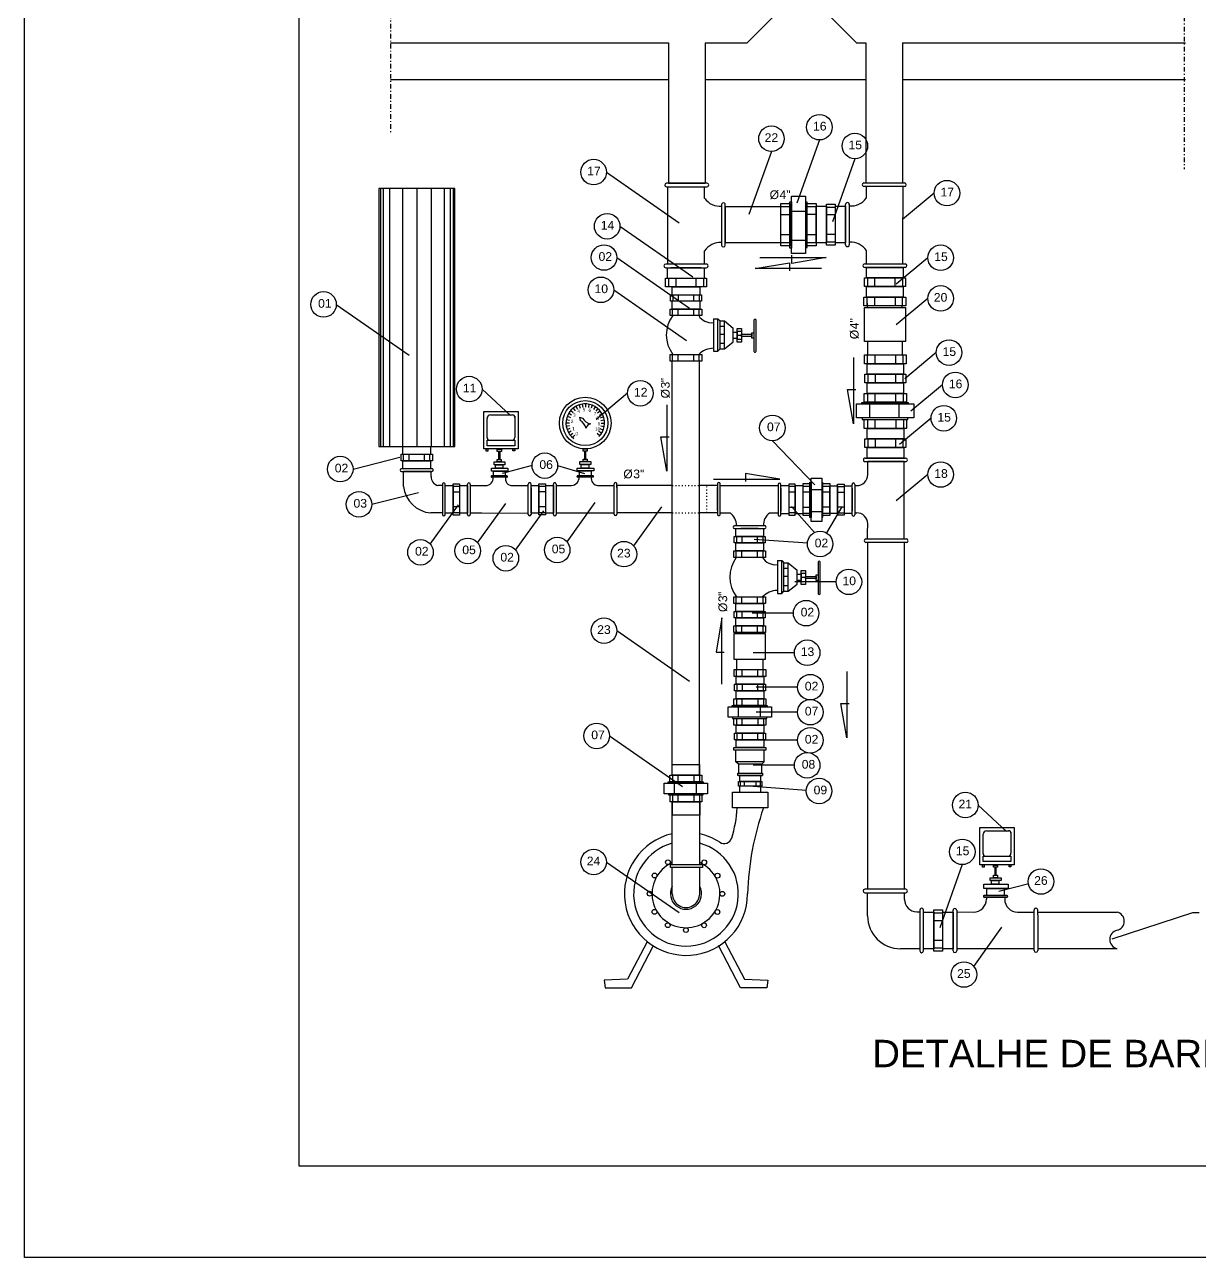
# Paper-space layout 'P12 (2)' of a CAD drawing. Extents: x 32 to 873, y 2 to 596.
# Drawn here: x 32.4 to 161, y 2.5 to 137.4 of the extents above; entities that cross this region are included whole.
import ezdxf

# ---------------------------------------------------------------- set-up
doc = ezdxf.new("R2010")
doc.units = 0
doc.header["$MEASUREMENT"] = 0
doc.linetypes.add('DASHDOT', pattern=[1, 0.5, -0.25, 0, -0.25])
doc.linetypes.add('DOT', pattern=[0.25, 0, -0.25])
doc.layers.get('0').update_dxf_attribs({"linetype": 'CONTINUOUS'})
for name, color, linetype in [('00', 7, 'CONTINUOUS'), ('10', 7, 'CONTINUOUS'), ('BASE', 8, 'CONTINUOUS'), ('carimbo', 4, 'CONTINUOUS')]:
    doc.layers.add(name, color=color, linetype=linetype)
doc.styles.get("Standard").update_dxf_attribs({"font": 'arial.ttf'})

# ---------------------------------------------------------------- blocks, each defined once
blk = doc.blocks.new('A1')
blk.add_lwpolyline([(841, 0), (0, 0), (0, 594), (841, 594)], close=True)
at = {"color": 2}
blk.add_lwpolyline([(831, 10), (831, 584), (30, 584), (30, 10), (831, 10)], dxfattribs=at)

psp = doc.layouts.new('P12 (2)')

# ---------------------------------------------------------------- linework, layer by layer
at = {"layer": '00', "color": 2, "linetype": 'DASHDOT'}
for p, q in [((72.461, 147.387), (72.461, 125.56)), ((159.329, 141.555), (159.329, 121.561))]:
    psp.add_line(p, q, dxfattribs=at)
at = {"layer": '00', "color": 7, "linetype": 'Continuous'}
for p, q in [((115.48, 139.39), (111.48, 135.39)), ((123.48, 135.39), (119.48, 139.39)), ((72.461, 135.39), (102.883, 135.39)), ((106.883, 135.39), (111.48, 135.39)), ((123.48, 135.39), (124.492, 135.39)), ((128.492, 135.39), (159.496, 135.39)), ((72.461, 131.39), (102.883, 131.39)), ((106.883, 131.39), (124.492, 131.39)), ((128.492, 131.39), (159.496, 131.39)), ((71.359, 119.456), (71.359, 91.236)), ((71.666, 119.456), (71.666, 91.236)), ((72.34, 119.456), (72.34, 91.236)), ((73.75, 119.456), (73.75, 91.236)), ((75.33, 119.456), (75.33, 91.236)), ((76.91, 119.456), (76.91, 91.236)), ((78.321, 119.456), (78.321, 91.236)), ((78.995, 119.456), (78.995, 91.236)), ((79.302, 119.456), (79.302, 91.236))]:
    psp.add_line(p, q, dxfattribs=at)
at = {"layer": '00', "color": 2, "linetype": 'Continuous'}
for p, q in [((102.883, 135.39), (102.883, 120.039)), ((106.883, 135.39), (106.883, 120.039)), ((124.492, 135.39), (124.492, 120.067)), ((128.492, 135.39), (128.492, 120.067)), ((71.161, 119.456), (71.161, 91.236)), ((79.5, 119.456), (71.161, 119.456)), ((79.5, 91.236), (79.5, 119.456)), ((107.098, 120.039), (102.668, 120.039)), ((102.668, 119.639), (107.094, 119.639)), ((102.823, 112.891), (102.818, 119.645)), ((102.818, 119.645), (106.818, 119.645)), ((102.883, 120.039), (106.883, 120.039)), ((106.819, 118.374), (106.818, 119.645)), ((124.277, 120.067), (128.707, 120.067)), ((128.707, 119.667), (124.281, 119.667)), ((124.492, 120.067), (128.492, 120.067)), ((124.556, 118.401), (124.556, 119.672)), ((128.556, 119.672), (124.556, 119.672)), ((128.552, 112.919), (128.556, 119.672)), ((108.701, 117.697), (108.701, 113.267)), ((109.101, 117.462), (109.1, 113.498)), ((109.101, 113.267), (109.101, 117.693)), ((115.196, 117.462), (109.101, 117.462)), ((115.199, 117.815), (116.175, 117.815)), ((115.199, 113.19), (115.199, 117.815)), ((115.206, 117.469), (116.175, 117.469)), ((116.175, 117.815), (116.175, 113.19)), ((116.18, 118.011), (116.355, 118.011)), ((116.18, 112.913), (116.18, 118.011)), ((116.355, 112.348), (116.355, 118.61)), ((116.355, 118.61), (117.891, 118.61)), ((116.355, 118.011), (116.355, 112.913)), ((117.891, 118.61), (117.891, 112.348)), ((118.066, 117.976), (117.891, 117.976)), ((117.891, 117.976), (117.891, 112.983)), ((118.066, 112.983), (118.066, 117.976)), ((118.066, 117.821), (119.041, 117.821)), ((118.066, 113.195), (118.066, 117.821)), ((118.072, 117.474), (119.041, 117.474)), ((119.041, 117.821), (119.041, 113.195)), ((119.041, 117.514), (120.184, 117.514)), ((119.041, 117.514), (120.184, 117.514)), ((119.041, 113.502), (119.041, 117.514)), ((120.184, 117.759), (121.134, 117.759)), ((120.184, 113.256), (120.184, 117.759)), ((120.184, 117.514), (120.184, 113.502)), ((120.19, 117.422), (121.134, 117.422)), ((121.134, 117.759), (121.134, 113.256)), ((121.135, 117.514), (122.274, 117.514)), ((122.274, 113.295), (122.274, 117.721)), ((122.274, 117.514), (122.274, 113.502)), ((122.674, 117.725), (122.674, 113.295)), ((115.206, 116.629), (116.175, 116.629)), ((116.351, 116.986), (117.891, 116.986)), ((118.072, 116.635), (119.041, 116.635)), ((120.19, 116.605), (121.134, 116.605)), ((122.274, 117.194), (122.274, 113.822)), ((115.196, 113.498), (109.1, 113.498)), ((116.175, 114.386), (115.206, 114.386)), ((115.206, 113.546), (116.175, 113.546)), ((116.351, 113.787), (117.891, 113.787)), ((119.041, 114.391), (118.072, 114.391)), ((118.072, 113.551), (119.041, 113.551)), ((120.184, 113.502), (119.041, 113.502)), ((120.184, 113.502), (119.041, 113.502)), ((121.134, 114.42), (120.19, 114.42)), ((120.19, 113.603), (121.134, 113.603)), ((122.274, 113.502), (121.134, 113.502)), ((102.823, 111.186), (102.823, 112.891)), ((106.825, 111.186), (106.821, 112.65)), ((116.175, 113.19), (115.199, 113.19)), ((116.355, 112.913), (116.18, 112.913)), ((117.891, 112.348), (116.355, 112.348)), ((117.891, 112.983), (118.066, 112.983)), ((119.041, 113.195), (118.066, 113.195)), ((121.134, 113.256), (120.184, 113.256)), ((124.552, 111.894), (124.553, 112.677)), ((128.552, 111.214), (128.552, 112.919)), ((107.016, 111.186), (102.585, 111.186)), ((102.585, 110.786), (107.012, 110.786)), ((102.792, 109.642), (102.792, 110.787)), ((103.113, 110.787), (106.485, 110.786)), ((106.464, 110.786), (103.133, 110.786)), ((106.805, 110.786), (106.805, 109.646)), ((124.359, 111.214), (128.789, 111.214)), ((128.789, 110.814), (124.363, 110.814)), ((124.552, 111.214), (124.552, 111.894)), ((124.57, 110.814), (128.582, 110.814)), ((124.57, 109.673), (124.57, 110.814)), ((124.57, 109.67), (124.57, 110.814)), ((128.582, 110.814), (128.582, 109.673)), ((128.582, 110.813), (128.582, 109.673)), ((102.547, 108.693), (102.547, 109.643)), ((102.547, 109.643), (107.05, 109.643)), ((102.894, 109.637), (102.894, 108.693)), ((103.711, 108.693), (103.711, 109.637)), ((105.895, 109.637), (105.895, 108.693)), ((106.713, 109.637), (106.713, 108.693)), ((107.05, 109.643), (107.05, 108.693)), ((124.324, 108.721), (124.324, 109.67)), ((124.324, 109.67), (128.828, 109.67)), ((128.582, 109.673), (124.57, 109.673)), ((124.671, 109.664), (124.671, 108.721)), ((125.489, 108.721), (125.489, 109.664)), ((127.673, 109.664), (127.673, 108.721)), ((128.491, 109.664), (128.491, 108.721)), ((128.828, 109.67), (128.828, 108.721)), ((107.05, 108.693), (102.547, 108.693)), ((103.294, 108.694), (106.303, 108.693)), ((103.294, 107.835), (103.294, 108.694)), ((106.303, 108.693), (106.303, 107.838)), ((128.828, 108.721), (124.324, 108.721)), ((124.57, 108.721), (128.582, 108.721)), ((124.57, 107.58), (124.57, 108.721)), ((124.57, 107.58), (124.57, 108.721)), ((128.582, 108.721), (128.582, 107.58)), ((128.582, 108.72), (128.582, 107.58)), ((103.11, 107.836), (106.487, 107.836)), ((103.11, 107.124), (103.11, 107.836)), ((106.487, 107.124), (103.11, 107.124)), ((103.294, 106.268), (103.294, 107.124)), ((103.37, 107.831), (103.37, 107.124)), ((103.983, 107.124), (103.983, 107.831)), ((105.621, 107.831), (105.621, 107.124)), ((106.234, 107.831), (106.234, 107.124)), ((106.303, 107.123), (106.303, 106.268)), ((106.487, 107.836), (106.487, 107.124)), ((124.281, 107.58), (128.871, 107.58)), ((124.281, 106.613), (124.281, 107.58)), ((128.871, 106.613), (124.281, 106.613)), ((128.582, 107.58), (124.57, 107.58)), ((128.582, 107.58), (124.57, 107.58)), ((124.625, 106.619), (124.625, 107.58)), ((124.625, 106.91), (124.625, 106.45)), ((125.458, 106.619), (125.458, 107.58)), ((127.684, 107.58), (127.684, 106.619)), ((128.433, 106.613), (128.433, 106.45)), ((128.517, 106.619), (128.517, 107.58)), ((128.871, 107.58), (128.871, 106.613)), ((103.078, 106.268), (106.519, 106.268)), ((103.078, 105.543), (103.078, 106.268)), ((106.519, 105.543), (103.078, 105.543)), ((106.303, 106.268), (103.294, 106.268)), ((103.335, 105.548), (103.335, 106.268)), ((103.96, 105.548), (103.96, 106.268)), ((105.629, 106.268), (105.629, 105.548)), ((106.254, 105.548), (106.254, 106.268)), ((106.519, 106.268), (106.519, 105.543)), ((124.327, 102.709), (124.327, 106.45)), ((124.327, 106.45), (128.825, 106.45)), ((128.825, 106.45), (128.825, 102.709)), ((107.809, 105.206), (107.809, 101.649)), ((107.809, 105.206), (108.285, 105.206)), ((108.285, 101.649), (108.285, 105.206)), ((108.285, 105.206), (108.523, 104.968)), ((108.523, 101.909), (108.523, 104.968)), ((108.523, 104.968), (108.999, 104.968)), ((108.523, 104.396), (108.999, 104.396)), ((108.999, 101.909), (108.999, 104.968)), ((108.999, 104.968), (109.951, 104.184)), ((109.951, 102.67), (109.951, 104.184)), ((110.411, 102.628), (110.411, 104.131)), ((110.411, 104.131), (110.864, 104.131)), ((110.864, 104.131), (110.864, 102.628)), ((112.236, 105.051), (112.236, 101.667)), ((112.474, 101.667), (112.474, 105.051)), ((108.999, 103.487), (108.523, 103.487)), ((108.999, 101.909), (109.951, 102.67)), ((109.957, 103.033), (109.957, 103.75)), ((109.957, 103.75), (110.411, 103.75)), ((110.411, 103.033), (109.957, 103.033)), ((110.411, 103.842), (110.864, 103.842)), ((110.411, 103.75), (110.411, 103.033)), ((110.411, 103.417), (110.864, 103.417)), ((110.411, 102.949), (110.864, 102.949)), ((110.864, 102.628), (110.411, 102.628)), ((110.87, 103.26), (110.87, 103.503)), ((110.87, 103.503), (112.008, 103.503)), ((112.008, 103.26), (110.87, 103.26)), ((112.008, 103.063), (112.008, 103.655)), ((112.008, 103.655), (112.236, 103.655)), ((112.008, 103.503), (112.008, 103.26)), ((112.236, 103.063), (112.008, 103.063)), ((112.236, 103.655), (112.236, 103.063)), ((128.825, 102.709), (124.327, 102.709)), ((124.67, 102.709), (124.67, 101.227)), ((128.478, 102.709), (128.478, 101.227)), ((103.074, 100.559), (103.074, 101.285)), ((103.074, 101.285), (106.516, 101.285)), ((103.332, 100.564), (103.332, 101.285)), ((103.957, 100.564), (103.957, 101.285)), ((105.626, 101.285), (105.626, 100.564)), ((106.251, 100.564), (106.251, 101.285)), ((106.516, 101.285), (106.516, 100.559)), ((107.809, 101.649), (108.285, 101.649)), ((108.285, 101.649), (108.523, 101.909)), ((108.999, 102.48), (108.523, 102.48)), ((108.523, 101.909), (108.999, 101.909)), ((124.327, 100.266), (124.327, 101.234)), ((124.327, 101.234), (128.916, 101.234)), ((124.67, 100.272), (124.67, 101.234)), ((125.504, 100.272), (125.504, 101.234)), ((127.73, 101.234), (127.73, 100.272)), ((128.563, 100.272), (128.563, 101.234)), ((128.916, 101.234), (128.916, 100.266)), ((106.516, 100.559), (103.074, 100.559)), ((103.296, 55.25), (103.296, 100.559)), ((106.295, 55.25), (106.295, 100.559)), ((128.916, 100.266), (124.327, 100.266)), ((124.615, 100.266), (128.628, 100.266)), ((128.628, 100.266), (124.615, 100.266)), ((124.615, 99.126), (124.615, 100.266)), ((124.615, 99.122), (124.615, 100.266)), ((128.628, 100.266), (128.628, 99.126)), ((128.628, 100.266), (128.628, 99.126)), ((124.37, 99.123), (128.873, 99.123)), ((124.37, 98.173), (124.37, 99.123)), ((128.628, 99.126), (124.615, 99.126)), ((124.716, 99.116), (124.716, 98.173)), ((125.534, 98.173), (125.534, 99.116)), ((127.718, 99.116), (127.718, 98.173)), ((128.536, 99.116), (128.536, 98.173)), ((128.873, 99.123), (128.873, 98.173)), ((128.873, 98.173), (124.37, 98.173)), ((124.615, 98.173), (128.628, 98.173)), ((124.615, 97.033), (124.615, 98.173)), ((124.615, 97.033), (124.615, 98.173)), ((128.628, 98.173), (128.628, 97.033)), ((128.628, 98.172), (128.628, 97.033)), ((123.467, 95.877), (129.729, 95.877)), ((123.467, 94.341), (123.467, 95.877)), ((124.032, 96.052), (129.13, 96.052)), ((124.032, 95.877), (124.032, 96.052)), ((129.13, 95.877), (124.032, 95.877)), ((124.309, 97.033), (128.934, 97.033)), ((124.309, 96.057), (124.309, 97.033)), ((128.934, 96.057), (124.309, 96.057)), ((128.628, 97.033), (124.615, 97.033)), ((128.628, 97.033), (124.615, 97.033)), ((124.655, 97.033), (128.587, 97.033)), ((124.665, 97.026), (124.665, 96.057)), ((124.906, 95.881), (124.906, 94.341)), ((125.505, 96.057), (125.505, 97.026)), ((127.748, 97.026), (127.748, 96.057)), ((128.105, 95.881), (128.105, 94.341)), ((128.588, 97.026), (128.588, 96.057)), ((128.934, 97.033), (128.934, 96.057)), ((129.13, 96.052), (129.13, 95.877)), ((129.729, 95.877), (129.729, 94.341)), ((82.662, 90.946), (82.662, 95.032)), ((82.662, 95.032), (86.415, 95.032)), ((86.415, 95.032), (86.415, 90.946)), ((129.729, 94.341), (123.467, 94.341)), ((124.102, 94.341), (124.102, 94.166)), ((129.095, 94.341), (124.102, 94.341)), ((124.102, 94.166), (129.095, 94.166)), ((124.314, 94.166), (128.94, 94.166)), ((124.314, 93.191), (124.314, 94.166)), ((128.94, 93.191), (124.314, 93.191)), ((124.621, 92.05), (124.621, 93.191)), ((124.621, 92.047), (124.621, 93.191)), ((124.621, 93.191), (128.633, 93.191)), ((128.633, 93.19), (124.621, 93.191)), ((128.633, 93.19), (124.621, 93.191)), ((124.644, 93.191), (128.609, 93.191)), ((124.67, 94.16), (124.67, 93.191)), ((125.51, 93.191), (125.51, 94.16)), ((127.754, 94.16), (127.754, 93.191)), ((128.593, 94.16), (128.593, 93.191)), ((128.633, 93.191), (128.633, 92.05)), ((128.633, 93.19), (128.633, 92.05)), ((128.94, 94.166), (128.94, 93.191)), ((129.095, 94.166), (129.095, 94.341)), ((124.375, 91.101), (124.375, 92.05)), ((124.375, 92.05), (128.878, 92.05)), ((128.633, 92.05), (124.621, 92.05)), ((124.722, 92.044), (124.722, 91.101)), ((125.539, 91.101), (125.539, 92.044)), ((127.724, 92.044), (127.724, 91.101)), ((128.541, 92.044), (128.541, 91.101)), ((128.878, 92.05), (128.878, 91.101)), ((71.161, 91.236), (79.5, 91.236)), ((73.813, 91.236), (76.848, 91.236)), ((73.813, 90.374), (73.813, 91.236)), ((76.848, 91.236), (76.848, 90.373)), ((86.415, 90.946), (82.662, 90.946)), ((82.931, 90.714), (82.931, 90.949)), ((82.931, 90.949), (83.115, 90.949)), ((83.115, 90.714), (82.931, 90.714)), ((83.115, 90.949), (83.115, 90.714)), ((84.143, 90.682), (84.143, 90.927)), ((84.143, 90.927), (84.599, 90.927)), ((84.599, 90.682), (84.143, 90.682)), ((84.319, 89.812), (84.319, 90.681)), ((84.319, 90.681), (84.405, 90.681)), ((84.405, 90.681), (84.405, 89.812)), ((84.599, 90.927), (84.599, 90.682)), ((85.857, 90.729), (85.857, 90.949)), ((85.857, 90.949), (86.063, 90.949)), ((86.063, 90.729), (85.857, 90.729)), ((86.063, 90.949), (86.063, 90.729)), ((93.543, 90.705), (93.543, 90.95)), ((93.543, 90.95), (93.998, 90.95)), ((93.998, 90.705), (93.543, 90.705)), ((93.718, 89.835), (93.718, 90.704)), ((93.718, 90.704), (93.805, 90.704)), ((93.805, 90.704), (93.805, 89.835)), ((93.998, 90.95), (93.998, 90.705)), ((128.878, 91.101), (124.375, 91.101)), ((124.621, 91.098), (128.633, 91.098)), ((124.621, 89.957), (124.621, 91.098)), ((128.633, 91.098), (128.633, 89.957)), ((128.633, 91.097), (128.633, 89.957)), ((73.628, 90.373), (77.033, 90.373)), ((73.628, 89.655), (73.628, 90.373)), ((77.033, 89.655), (73.628, 89.655)), ((73.813, 89.655), (76.848, 89.655)), ((73.813, 88.791), (73.813, 89.655)), ((73.813, 88.79), (73.813, 89.655)), ((73.882, 89.66), (73.882, 90.373)), ((74.501, 89.66), (74.501, 90.373)), ((76.153, 90.373), (76.153, 89.66)), ((76.771, 89.66), (76.771, 90.373)), ((76.848, 89.655), (76.848, 88.791)), ((76.848, 89.655), (76.848, 88.79)), ((77.033, 90.373), (77.033, 89.655)), ((83.789, 89.229), (83.789, 89.542)), ((83.789, 89.542), (84.977, 89.542)), ((84.977, 89.229), (83.789, 89.229)), ((83.935, 88.833), (83.935, 89.229)), ((83.935, 89.229), (84.747, 89.229)), ((84.143, 89.542), (84.143, 89.812)), ((84.143, 89.812), (84.581, 89.812)), ((84.581, 89.542), (84.143, 89.542)), ((84.405, 89.812), (84.319, 89.812)), ((84.581, 89.812), (84.581, 89.542)), ((84.747, 89.229), (84.747, 88.833)), ((84.977, 89.542), (84.977, 89.229)), ((93.188, 89.564), (94.376, 89.564)), ((93.188, 89.252), (93.188, 89.564)), ((94.376, 89.252), (93.188, 89.252)), ((93.334, 88.856), (93.334, 89.252)), ((93.334, 89.252), (94.147, 89.252)), ((93.543, 89.564), (93.543, 89.835)), ((93.543, 89.835), (93.98, 89.835)), ((93.98, 89.564), (93.543, 89.564)), ((93.805, 89.835), (93.718, 89.835)), ((93.98, 89.835), (93.98, 89.564)), ((94.147, 89.252), (94.147, 88.856)), ((94.376, 89.564), (94.376, 89.252)), ((124.412, 89.957), (128.842, 89.957)), ((128.842, 89.557), (124.415, 89.557)), ((128.633, 89.957), (124.621, 89.957)), ((128.633, 89.957), (124.621, 89.957)), ((124.69, 88.142), (124.691, 89.563)), ((128.691, 89.563), (124.691, 89.563)), ((128.686, 82.809), (128.691, 89.563)), ((76.992, 88.791), (73.669, 88.791)), ((73.669, 88.491), (76.989, 88.491)), ((76.848, 88.791), (73.813, 88.791)), ((73.889, 86.852), (73.889, 88.481)), ((76.889, 88.481), (73.889, 88.481)), ((76.889, 87.945), (76.889, 88.481)), ((83.497, 88.521), (83.497, 88.833)), ((83.497, 88.833), (85.31, 88.833)), ((85.31, 88.521), (83.497, 88.521)), ((85.202, 88), (83.542, 88)), ((83.542, 88), (85.202, 88)), ((85.202, 88), (83.542, 88)), ((85.204, 87.85), (83.542, 87.85)), ((83.603, 88), (85.141, 88)), ((83.726, 88), (83.726, 88.521)), ((83.726, 88.521), (85.018, 88.521)), ((84.747, 88.833), (83.935, 88.833)), ((85.018, 88.521), (85.018, 88)), ((85.31, 88.833), (85.31, 88.521)), ((92.897, 88.856), (94.709, 88.856)), ((92.897, 88.543), (92.897, 88.856)), ((94.709, 88.543), (92.897, 88.543)), ((94.602, 88.023), (92.942, 88.023)), ((92.942, 88.023), (94.602, 88.023)), ((94.602, 88.023), (92.942, 88.023)), ((94.603, 87.873), (92.942, 87.873)), ((93.003, 88.023), (94.541, 88.023)), ((93.126, 88.543), (94.418, 88.543)), ((93.126, 88.023), (93.126, 88.543)), ((94.147, 88.856), (93.334, 88.856)), ((94.418, 88.543), (94.418, 88.023)), ((94.709, 88.856), (94.709, 88.543)), ((118.499, 87.752), (119.661, 87.752)), ((118.499, 83.017), (118.499, 87.752)), ((119.661, 87.752), (119.661, 83.017)), ((78.136, 86.942), (77.645, 86.942)), ((78.136, 87.086), (78.136, 83.763)), ((78.436, 83.763), (78.436, 87.083)), ((78.436, 86.941), (79.301, 86.941)), ((78.436, 86.941), (79.301, 86.941)), ((78.436, 83.906), (78.436, 86.941)), ((79.301, 87.126), (80.019, 87.126)), ((79.301, 83.72), (79.301, 87.126)), ((79.301, 86.941), (79.301, 83.906)), ((79.305, 86.871), (80.019, 86.871)), ((80.019, 87.126), (80.019, 83.72)), ((80.02, 86.941), (80.881, 86.941)), ((80.881, 83.763), (80.881, 87.083)), ((80.881, 86.941), (80.881, 83.906)), ((80.881, 86.688), (80.881, 84.159)), ((81.181, 87.086), (81.181, 83.763)), ((81.181, 86.942), (82.869, 86.941)), ((85.717, 86.939), (87.525, 86.938)), ((87.536, 83.785), (87.536, 87.105)), ((87.835, 86.964), (88.7, 86.964)), ((87.836, 86.711), (87.835, 84.182)), ((87.836, 86.711), (87.836, 87.102)), ((87.836, 86.964), (88.7, 86.964)), ((87.836, 83.929), (87.836, 86.964)), ((87.836, 86.711), (87.836, 84.182)), ((88.7, 87.149), (89.418, 87.149)), ((88.7, 83.743), (88.7, 87.149)), ((88.7, 86.964), (88.7, 83.929)), ((88.705, 86.894), (89.418, 86.894)), ((89.418, 87.149), (89.418, 83.743)), ((89.419, 86.964), (90.281, 86.964)), ((90.281, 83.786), (90.281, 87.106)), ((90.281, 86.964), (90.281, 83.929)), ((90.281, 86.964), (90.281, 83.929)), ((90.281, 86.711), (90.281, 84.182)), ((90.581, 87.109), (90.581, 83.786)), ((90.581, 86.965), (92.268, 86.964)), ((95.117, 86.962), (96.925, 86.961)), ((96.935, 83.808), (96.935, 87.128)), ((97.235, 86.734), (97.235, 87.125)), ((97.235, 86.968), (97.235, 83.97)), ((103.296, 86.968), (97.235, 86.968)), ((97.235, 86.734), (97.235, 84.205)), ((97.235, 86.734), (97.235, 84.205)), ((108.244, 86.968), (106.295, 86.968)), ((108.244, 87.129), (108.244, 83.809)), ((108.244, 86.968), (108.244, 83.97)), ((108.244, 84.22), (108.244, 86.719)), ((108.544, 83.807), (108.544, 87.129)), ((108.544, 86.951), (109.823, 86.951)), ((109.823, 86.951), (114.888, 86.955)), ((114.884, 87.067), (114.884, 83.748)), ((114.888, 86.955), (114.888, 83.955)), ((115.184, 83.745), (115.184, 87.067)), ((116.046, 86.924), (115.184, 86.924)), ((115.184, 83.889), (115.184, 86.924)), ((115.184, 86.671), (115.184, 84.142)), ((116.765, 87.109), (116.047, 87.109)), ((116.047, 87.109), (116.047, 83.703)), ((116.76, 86.854), (116.047, 86.854)), ((116.765, 83.703), (116.765, 87.109)), ((117.629, 86.924), (116.765, 86.924)), ((117.629, 86.924), (116.765, 86.924)), ((116.765, 86.924), (116.765, 83.889)), ((117.625, 87.151), (118.363, 87.151)), ((117.625, 83.653), (117.625, 87.151)), ((117.629, 83.889), (117.629, 86.924)), ((117.63, 86.889), (118.363, 86.889)), ((118.363, 87.151), (118.363, 83.653)), ((118.367, 87.299), (118.499, 87.299)), ((118.367, 83.444), (118.367, 87.299)), ((118.496, 86.524), (119.66, 86.524)), ((118.499, 87.299), (118.499, 83.444)), ((119.793, 87.273), (119.661, 87.273)), ((119.661, 87.273), (119.661, 83.496)), ((119.793, 83.496), (119.793, 87.273)), ((119.793, 87.155), (120.53, 87.155)), ((119.793, 83.657), (119.793, 87.155)), ((119.798, 86.894), (120.53, 86.894)), ((120.53, 87.155), (120.53, 83.657)), ((120.53, 86.924), (121.395, 86.924)), ((120.53, 86.924), (121.395, 86.924)), ((120.53, 83.889), (120.53, 86.924)), ((121.395, 87.109), (122.113, 87.109)), ((121.395, 83.703), (121.395, 87.109)), ((121.395, 86.924), (121.395, 83.889)), ((121.4, 86.854), (122.113, 86.854)), ((122.113, 87.109), (122.113, 83.703)), ((122.114, 86.924), (122.976, 86.924)), ((122.976, 83.746), (122.976, 87.066)), ((122.976, 86.671), (122.976, 84.142)), ((123.276, 87.069), (123.276, 83.746)), ((123.279, 86.943), (123.49, 86.943)), ((79.305, 86.253), (80.019, 86.253)), ((88.705, 86.276), (89.418, 86.276)), ((116.76, 86.236), (116.047, 86.236)), ((117.63, 86.254), (118.363, 86.254)), ((119.798, 86.258), (120.53, 86.258)), ((121.4, 86.236), (122.113, 86.236)), ((78.136, 83.942), (76.858, 83.942)), ((79.301, 83.906), (78.436, 83.906)), ((79.301, 83.906), (78.436, 83.906)), ((80.019, 83.72), (79.301, 83.72)), ((80.019, 84.601), (79.305, 84.601)), ((79.305, 83.983), (80.019, 83.983)), ((80.881, 83.906), (80.019, 83.906)), ((81.181, 83.942), (82.46, 83.942)), ((82.46, 83.942), (87.525, 83.938)), ((87.835, 84.182), (87.836, 83.785)), ((88.7, 83.929), (87.835, 83.929)), ((88.7, 83.929), (87.836, 83.929)), ((89.418, 83.743), (88.7, 83.743)), ((89.418, 84.624), (88.705, 84.624)), ((88.705, 84.005), (89.418, 84.005)), ((90.281, 83.929), (89.418, 83.929)), ((90.581, 83.965), (91.859, 83.965)), ((91.859, 83.965), (96.925, 83.961)), ((97.235, 84.205), (97.235, 83.808)), ((103.296, 83.97), (97.235, 83.97)), ((108.244, 83.97), (106.295, 83.97)), ((108.544, 83.951), (109.054, 83.951)), ((109.054, 83.951), (109.642, 83.952)), ((113.935, 83.954), (114.888, 83.955)), ((115.184, 83.889), (116.047, 83.889)), ((116.047, 84.584), (116.76, 84.584)), ((116.76, 83.965), (116.047, 83.965)), ((116.047, 83.703), (116.765, 83.703)), ((116.765, 83.889), (117.629, 83.889)), ((116.765, 83.889), (117.629, 83.889)), ((118.363, 83.653), (117.625, 83.653)), ((118.363, 84.557), (117.63, 84.557)), ((117.63, 83.922), (118.363, 83.922)), ((118.496, 84.105), (119.66, 84.105)), ((120.53, 83.657), (119.793, 83.657)), ((120.53, 84.561), (119.798, 84.561)), ((119.798, 83.926), (120.53, 83.926)), ((121.395, 83.889), (120.53, 83.889)), ((121.395, 83.889), (120.53, 83.889)), ((122.113, 83.703), (121.395, 83.703)), ((122.113, 84.584), (121.4, 84.584)), ((121.4, 83.965), (122.113, 83.965)), ((122.976, 83.889), (122.113, 83.889)), ((123.3, 83.962), (123.489, 83.962)), ((113.427, 82.543), (110.105, 82.543)), ((118.499, 83.444), (118.367, 83.444)), ((119.661, 83.017), (118.499, 83.017)), ((119.661, 83.496), (119.793, 83.496)), ((124.686, 81.784), (124.689, 82.76)), ((128.686, 81.105), (128.686, 82.809)), ((110.062, 81.378), (113.467, 81.378)), ((110.062, 80.66), (110.062, 81.378)), ((110.105, 82.243), (113.425, 82.243)), ((110.247, 82.243), (113.282, 82.243)), ((110.247, 81.38), (110.247, 82.243)), ((110.247, 81.377), (110.247, 82.243)), ((113.282, 81.38), (110.247, 81.38)), ((110.324, 81.373), (110.324, 80.66)), ((112.713, 82.243), (110.816, 82.243)), ((110.942, 80.66), (110.942, 81.373)), ((112.594, 81.373), (112.594, 80.66)), ((113.213, 81.373), (113.213, 80.66)), ((113.282, 82.243), (113.282, 81.38)), ((113.282, 82.242), (113.282, 81.38)), ((113.467, 81.378), (113.467, 80.66)), ((124.494, 81.105), (128.924, 81.105)), ((124.686, 81.105), (124.686, 81.784)), ((110.029, 79.797), (113.5, 79.797)), ((110.029, 79.065), (110.029, 79.797)), ((113.467, 80.66), (110.062, 80.66)), ((110.247, 80.66), (113.282, 80.66)), ((110.247, 79.797), (110.247, 80.66)), ((110.247, 79.797), (110.247, 80.66)), ((113.282, 79.797), (110.247, 79.797)), ((113.282, 79.797), (110.247, 79.797)), ((110.289, 79.07), (110.289, 79.797)), ((110.919, 79.07), (110.919, 79.797)), ((112.603, 79.797), (112.603, 79.07)), ((113.233, 79.07), (113.233, 79.797)), ((113.282, 80.66), (113.282, 79.797)), ((113.282, 80.659), (113.282, 79.797)), ((113.5, 79.797), (113.5, 79.065)), ((128.924, 80.705), (124.498, 80.705)), ((124.686, 80.705), (124.686, 42.771)), ((128.686, 80.705), (128.686, 42.771)), ((113.5, 79.065), (110.029, 79.065)), ((114.801, 78.725), (114.801, 75.139)), ((114.801, 78.725), (115.281, 78.725)), ((115.281, 75.139), (115.281, 78.725)), ((115.281, 78.725), (115.52, 78.485)), ((115.52, 75.401), (115.52, 78.485)), ((115.52, 78.485), (116.001, 78.485)), ((116.001, 78.485), (116.96, 77.695)), ((116.001, 75.401), (116.001, 78.485)), ((119.264, 78.569), (119.264, 75.157)), ((119.504, 75.157), (119.504, 78.569)), ((115.52, 77.909), (116.001, 77.909)), ((116.001, 76.992), (115.52, 76.992)), ((116.96, 76.169), (116.96, 77.695)), ((116.967, 76.535), (116.967, 77.257)), ((116.967, 77.257), (117.424, 77.257)), ((117.424, 76.126), (117.424, 77.642)), ((117.424, 77.642), (117.882, 77.642)), ((117.424, 77.351), (117.881, 77.351)), ((117.424, 77.257), (117.424, 76.535)), ((117.424, 76.921), (117.881, 76.921)), ((117.882, 77.642), (117.882, 76.126)), ((117.887, 76.763), (117.887, 77.008)), ((117.887, 77.008), (119.035, 77.008)), ((119.035, 77.161), (119.265, 77.161)), ((119.035, 76.564), (119.035, 77.161)), ((119.035, 77.008), (119.035, 76.763)), ((119.265, 77.161), (119.265, 76.564)), ((116.001, 75.977), (115.52, 75.977)), ((116.001, 75.401), (116.96, 76.169)), ((117.424, 76.535), (116.967, 76.535)), ((117.424, 76.45), (117.881, 76.45)), ((117.882, 76.126), (117.424, 76.126)), ((119.035, 76.763), (117.887, 76.763)), ((119.265, 76.564), (119.035, 76.564)), ((110.026, 74.039), (110.026, 74.771)), ((110.026, 74.771), (113.497, 74.771)), ((110.286, 74.044), (110.286, 74.771)), ((110.916, 74.044), (110.916, 74.771)), ((112.6, 74.771), (112.6, 74.044)), ((113.23, 74.044), (113.23, 74.771)), ((113.497, 74.771), (113.497, 74.039)), ((114.801, 75.139), (115.281, 75.139)), ((115.281, 75.139), (115.52, 75.401)), ((115.52, 75.401), (116.001, 75.401)), ((113.497, 74.039), (110.026, 74.039)), ((110.058, 73.175), (113.464, 73.175)), ((110.058, 72.457), (110.058, 73.175)), ((110.244, 74.04), (113.279, 74.04)), ((113.279, 74.039), (110.244, 74.04)), ((110.244, 73.177), (110.244, 74.04)), ((110.244, 73.174), (110.244, 74.04)), ((113.279, 73.177), (110.244, 73.177)), ((110.321, 73.17), (110.321, 72.457)), ((110.939, 72.457), (110.939, 73.17)), ((112.591, 73.17), (112.591, 72.457)), ((113.209, 73.17), (113.209, 72.457)), ((113.279, 74.04), (113.279, 73.177)), ((113.279, 74.039), (113.279, 73.177)), ((113.464, 73.175), (113.464, 72.457)), ((110.026, 71.594), (113.497, 71.594)), ((110.026, 70.862), (110.026, 71.594)), ((113.464, 72.457), (110.058, 72.457)), ((110.244, 72.457), (113.279, 72.457)), ((110.244, 71.594), (110.244, 72.457)), ((110.244, 71.594), (110.244, 72.457)), ((113.279, 71.594), (110.244, 71.594)), ((113.279, 71.594), (110.244, 71.594)), ((110.286, 70.867), (110.286, 71.594)), ((110.916, 70.867), (110.916, 71.594)), ((112.6, 71.594), (112.6, 70.867)), ((113.23, 70.867), (113.23, 71.594)), ((113.279, 72.457), (113.279, 71.594)), ((113.279, 72.456), (113.279, 71.594)), ((113.497, 71.594), (113.497, 70.862)), ((113.497, 70.862), (110.026, 70.862)), ((110.06, 67.91), (110.06, 70.74)), ((110.06, 70.74), (113.463, 70.74)), ((110.286, 71.087), (110.286, 70.74)), ((113.166, 70.862), (113.166, 70.74)), ((113.463, 70.74), (113.463, 67.91)), ((113.463, 67.91), (110.06, 67.91)), ((110.32, 67.91), (110.32, 66.789)), ((113.2, 67.91), (113.2, 66.789)), ((110.06, 66.794), (113.531, 66.794)), ((110.06, 66.062), (110.06, 66.794)), ((110.32, 66.067), (110.32, 66.794)), ((110.95, 66.067), (110.95, 66.794)), ((112.634, 66.794), (112.634, 66.067)), ((113.264, 66.067), (113.264, 66.794)), ((113.531, 66.794), (113.531, 66.062)), ((113.531, 66.062), (110.06, 66.062)), ((110.093, 65.198), (113.499, 65.198)), ((110.093, 64.479), (110.093, 65.198)), ((110.279, 65.2), (110.279, 66.063)), ((110.279, 65.197), (110.279, 66.063)), ((110.279, 66.063), (113.313, 66.063)), ((113.313, 66.062), (110.279, 66.063)), ((113.313, 65.2), (110.279, 65.2)), ((110.355, 65.193), (110.355, 64.479)), ((110.973, 64.479), (110.973, 65.193)), ((112.625, 65.193), (112.625, 64.479)), ((113.244, 65.193), (113.244, 64.479)), ((113.313, 66.063), (113.313, 65.2)), ((113.313, 66.062), (113.313, 65.2)), ((113.499, 65.198), (113.499, 64.479)), ((110.047, 63.617), (113.545, 63.617)), ((110.047, 62.879), (110.047, 63.617)), ((113.499, 64.479), (110.093, 64.479)), ((110.279, 63.617), (110.279, 64.479)), ((110.279, 63.617), (110.279, 64.479)), ((110.279, 64.479), (113.313, 64.479)), ((113.313, 63.617), (110.279, 63.617)), ((113.313, 63.617), (110.279, 63.617)), ((110.309, 63.617), (113.283, 63.617)), ((110.316, 63.612), (110.316, 62.879)), ((110.951, 62.879), (110.951, 63.612)), ((112.648, 63.612), (112.648, 62.879)), ((113.283, 63.612), (113.283, 62.879)), ((113.313, 64.479), (113.313, 63.617)), ((113.313, 64.479), (113.313, 63.617)), ((113.545, 63.617), (113.545, 62.879)), ((109.41, 62.743), (114.146, 62.743)), ((109.41, 61.581), (109.41, 62.743)), ((109.837, 62.875), (113.693, 62.875)), ((109.837, 62.743), (109.837, 62.875)), ((113.693, 62.743), (109.837, 62.743)), ((113.545, 62.879), (110.047, 62.879)), ((110.498, 62.746), (110.498, 61.581)), ((112.918, 62.746), (112.918, 61.581)), ((113.693, 62.875), (113.693, 62.743)), ((114.146, 62.743), (114.146, 61.581)), ((114.146, 61.581), (109.41, 61.581)), ((109.89, 61.581), (109.89, 61.449)), ((113.666, 61.581), (109.89, 61.581)), ((109.89, 61.449), (113.666, 61.449)), ((110.051, 61.449), (113.549, 61.449)), ((110.051, 60.711), (110.051, 61.449)), ((110.32, 61.444), (110.32, 60.711)), ((110.955, 60.711), (110.955, 61.444)), ((112.652, 61.444), (112.652, 60.711)), ((113.287, 61.444), (113.287, 60.711)), ((113.549, 61.449), (113.549, 60.711)), ((113.666, 61.449), (113.666, 61.581)), ((113.549, 60.711), (110.051, 60.711)), ((110.097, 59.847), (113.503, 59.847)), ((110.097, 59.128), (110.097, 59.847)), ((110.283, 60.712), (113.317, 60.712)), ((110.283, 59.849), (110.283, 60.712)), ((110.283, 59.846), (110.283, 60.712)), ((113.317, 60.711), (110.283, 60.712)), ((113.317, 60.711), (110.283, 60.712)), ((113.317, 59.849), (110.283, 59.849)), ((110.301, 60.711), (113.299, 60.711)), ((110.359, 59.842), (110.359, 59.128)), ((110.977, 59.128), (110.977, 59.842)), ((112.629, 59.842), (112.629, 59.128)), ((113.248, 59.842), (113.248, 59.128)), ((113.317, 60.712), (113.317, 59.849)), ((113.317, 60.711), (113.317, 59.849)), ((113.503, 59.847), (113.503, 59.128)), ((110.054, 57.983), (110.054, 58.266)), ((110.054, 58.266), (113.546, 58.266)), ((113.503, 59.128), (110.097, 59.128)), ((110.283, 59.128), (113.317, 59.128)), ((110.283, 58.266), (110.283, 59.128)), ((110.283, 58.266), (110.283, 59.128)), ((113.317, 58.266), (110.283, 58.266)), ((113.317, 58.266), (110.283, 58.266)), ((113.317, 59.128), (113.317, 58.266)), ((113.317, 59.128), (113.317, 58.266)), ((113.546, 58.266), (113.546, 57.983)), ((113.546, 57.983), (110.054, 57.983)), ((110.265, 56.722), (110.265, 58.005)), ((110.537, 56.45), (110.265, 56.722)), ((113.374, 56.722), (110.265, 56.722)), ((113.102, 56.45), (113.374, 56.722)), ((113.374, 56.722), (113.374, 58.005)), ((103.282, 55.25), (103.282, 56.416)), ((103.282, 56.416), (106.282, 56.416)), ((103.282, 56.416), (106.281, 56.416)), ((106.282, 56.416), (106.282, 55.25)), ((110.464, 55.469), (113.176, 55.469)), ((110.464, 55.218), (110.464, 55.469)), ((110.537, 56.45), (110.537, 55.469)), ((113.102, 56.45), (110.537, 56.45)), ((113.102, 55.469), (113.102, 56.45)), ((113.176, 55.469), (113.176, 55.218)), ((102.41, 54.376), (107.146, 54.376)), ((102.41, 53.214), (102.41, 54.376)), ((102.837, 54.508), (106.692, 54.508)), ((102.837, 54.376), (102.837, 54.508)), ((106.692, 54.376), (102.837, 54.376)), ((103.046, 55.25), (106.545, 55.25)), ((103.046, 54.512), (103.046, 55.25)), ((106.545, 54.512), (103.046, 54.512)), ((106.282, 55.25), (103.282, 55.25)), ((103.296, 55.25), (106.295, 55.25)), ((103.308, 55.25), (106.282, 55.25)), ((103.315, 55.245), (103.315, 54.512)), ((103.498, 54.379), (103.498, 53.215)), ((103.951, 54.512), (103.951, 55.245)), ((105.648, 55.245), (105.648, 54.512)), ((105.917, 54.379), (105.917, 53.215)), ((106.283, 55.245), (106.283, 54.512)), ((106.545, 55.25), (106.545, 54.512)), ((106.692, 54.508), (106.692, 54.376)), ((107.146, 54.376), (107.146, 53.214)), ((113.176, 55.218), (110.464, 55.218)), ((110.537, 55.218), (113.176, 55.218)), ((110.542, 54.569), (113.097, 54.569)), ((110.542, 54.03), (110.542, 54.569)), ((113.097, 54.03), (110.542, 54.03)), ((110.681, 55.218), (112.957, 55.218)), ((110.681, 54.569), (110.681, 55.218)), ((110.681, 54.569), (110.681, 55.218)), ((112.957, 55.217), (110.681, 55.218)), ((112.957, 54.569), (110.681, 54.569)), ((110.681, 53.383), (110.681, 54.03)), ((110.739, 54.565), (110.739, 54.03)), ((111.203, 54.03), (111.203, 54.565)), ((112.442, 54.565), (112.442, 54.03)), ((112.905, 54.565), (112.905, 54.03)), ((112.957, 55.218), (112.957, 54.569)), ((112.957, 55.217), (112.957, 54.569)), ((112.957, 54.03), (112.957, 53.383)), ((113.097, 54.569), (113.097, 54.03)), ((107.146, 53.214), (102.41, 53.214)), ((106.666, 53.214), (102.89, 53.214)), ((102.89, 53.214), (102.89, 53.082)), ((102.89, 53.082), (106.666, 53.082)), ((103.05, 53.082), (106.549, 53.082)), ((103.05, 52.345), (103.05, 53.082)), ((103.319, 53.077), (103.319, 52.345)), ((103.955, 52.345), (103.955, 53.077)), ((105.652, 53.077), (105.652, 52.345)), ((106.287, 53.077), (106.287, 52.345)), ((106.549, 53.082), (106.549, 52.345)), ((106.666, 53.082), (106.666, 53.214)), ((109.88, 51.659), (109.88, 53.383)), ((109.88, 53.383), (113.759, 53.383)), ((113.759, 53.383), (113.759, 51.659)), ((106.549, 52.345), (103.05, 52.345)), ((106.317, 52.344), (103.282, 52.345)), ((103.3, 45.474), (103.3, 52.345)), ((103.3, 52.345), (106.299, 52.345)), ((103.319, 52.345), (106.299, 52.345)), ((103.319, 50.856), (103.319, 52.345)), ((106.299, 45.474), (106.299, 52.345)), ((106.299, 52.345), (106.299, 50.856)), ((113.759, 51.659), (109.88, 51.659)), ((106.299, 50.856), (103.319, 50.856)), ((136.975, 45.423), (136.975, 49.51)), ((136.975, 49.51), (140.728, 49.51)), ((140.728, 49.51), (140.728, 45.423)), ((103.065, 45.474), (103.065, 45.474)), ((103.091, 45.474), (103.065, 45.474)), ((103.065, 45.474), (103.091, 45.474)), ((103.091, 45.474), (106.592, 45.474)), ((103.091, 45.135), (103.091, 45.474)), ((103.091, 45.474), (103.091, 45.474)), ((106.592, 45.135), (103.091, 45.135)), ((103.3, 42.265), (103.3, 45.145)), ((106.299, 42.265), (106.299, 45.145)), ((106.592, 45.474), (106.592, 45.135)), ((140.728, 45.423), (136.975, 45.423)), ((137.244, 45.192), (137.244, 45.427)), ((137.244, 45.427), (137.428, 45.427)), ((137.428, 45.192), (137.244, 45.192)), ((137.428, 45.427), (137.428, 45.192)), ((138.456, 45.159), (138.456, 45.404)), ((138.456, 45.404), (138.912, 45.404)), ((138.912, 45.159), (138.456, 45.159)), ((138.632, 44.29), (138.632, 45.158)), ((138.632, 45.158), (138.718, 45.158)), ((138.718, 45.158), (138.718, 44.29)), ((138.912, 45.404), (138.912, 45.159)), ((140.17, 45.206), (140.17, 45.427)), ((140.17, 45.427), (140.376, 45.427)), ((140.376, 45.206), (140.17, 45.206)), ((140.376, 45.427), (140.376, 45.206)), ((137.403, 42.856), (137.403, 43.315)), ((137.403, 43.315), (140.068, 43.315)), ((138.102, 43.706), (138.102, 44.019)), ((138.102, 44.019), (139.29, 44.019)), ((139.29, 43.706), (138.102, 43.706)), ((138.248, 43.311), (138.248, 43.706)), ((138.248, 43.706), (139.06, 43.706)), ((139.06, 43.311), (138.248, 43.311)), ((138.456, 44.019), (138.456, 44.29)), ((138.456, 44.29), (138.894, 44.29)), ((138.894, 44.019), (138.456, 44.019)), ((138.718, 44.29), (138.632, 44.29)), ((138.894, 44.29), (138.894, 44.019)), ((139.06, 43.706), (139.06, 43.311)), ((139.29, 44.019), (139.29, 43.706)), ((140.068, 43.315), (140.068, 42.856)), ((128.856, 42.771), (124.391, 42.771)), ((124.391, 42.368), (128.852, 42.368)), ((124.686, 39.838), (124.686, 42.355)), ((128.718, 41.642), (128.718, 42.355)), ((140.068, 42.856), (137.403, 42.856)), ((139.91, 42.09), (137.47, 42.09)), ((137.47, 42.09), (139.91, 42.09)), ((139.91, 42.09), (137.47, 42.09)), ((139.912, 41.869), (137.47, 41.869)), ((137.559, 42.09), (139.82, 42.09)), ((137.689, 41.869), (137.689, 41.669)), ((137.74, 42.09), (137.74, 42.856)), ((137.74, 42.856), (139.639, 42.856)), ((139.639, 42.856), (139.639, 42.09)), ((139.688, 41.869), (139.688, 41.666)), ((130.395, 40.48), (130.395, 36.015)), ((130.798, 36.015), (130.798, 40.477)), ((131.941, 35.994), (131.941, 40.497)), ((131.941, 40.497), (132.89, 40.497)), ((132.89, 40.497), (132.89, 35.994)), ((142.903, 36.061), (142.903, 40.488)), ((143.303, 39.962), (143.303, 40.484)), ((130.062, 40.298), (130.395, 40.298)), ((130.797, 40.252), (131.941, 40.252)), ((130.798, 36.239), (130.798, 40.252)), ((130.798, 40.252), (131.941, 40.252)), ((131.941, 40.252), (131.941, 36.239)), ((131.947, 40.16), (132.89, 40.16)), ((131.947, 39.343), (132.89, 39.343)), ((132.891, 40.252), (134.031, 40.252)), ((134.031, 36.032), (134.031, 40.459)), ((134.031, 40.252), (134.031, 36.239)), ((134.431, 40.463), (134.431, 36.032)), ((134.431, 40.27), (136.288, 40.269)), ((141.087, 40.266), (142.889, 40.265)), ((143.303, 40.265), (151.982, 40.265)), ((143.304, 39.962), (143.303, 36.59)), ((100.545, 36.99), (98.402, 32.919)), ((98.831, 31.955), (101.245, 36.611)), ((110.768, 31.955), (108.353, 36.611)), ((109.054, 36.99), (111.197, 32.919)), ((132.89, 37.158), (131.947, 37.158)), ((143.303, 36.59), (143.303, 36.061)), ((130.395, 36.254), (128.27, 36.254)), ((131.941, 36.239), (130.797, 36.239)), ((131.941, 36.239), (130.798, 36.239)), ((132.89, 35.994), (131.941, 35.994)), ((131.947, 36.341), (132.89, 36.341)), ((134.031, 36.239), (132.89, 36.239)), ((134.431, 36.27), (136.135, 36.27)), ((136.135, 36.27), (142.889, 36.265)), ((143.303, 36.265), (151.982, 36.265)), ((98.402, 32.919), (95.831, 32.812)), ((95.831, 32.812), (95.938, 31.955)), ((111.197, 32.919), (113.768, 32.812)), ((113.768, 32.812), (113.66, 31.955)), ((95.938, 31.955), (98.831, 31.955)), ((113.66, 31.955), (110.768, 31.955))]:
    psp.add_line(p, q, dxfattribs=at)
at = {"layer": '00', "color": 5, "linetype": 'Continuous'}
for p, q in [((119.407, 124.767), (116.946, 117.868)), ((114.156, 123.512), (111.695, 116.613)), ((123.288, 122.714), (120.827, 115.814)), ((96.085, 121.255), (104.057, 115.717)), ((131.963, 118.95), (128.51, 116.067)), ((97.569, 115.324), (105.541, 109.786)), ((97.227, 111.901), (105.198, 106.364)), ((131.278, 111.877), (127.825, 108.994)), ((96.885, 108.365), (104.856, 102.827)), ((66.521, 106.768), (74.492, 101.23)), ((131.278, 107.428), (127.825, 104.545)), ((132.192, 101.497), (128.738, 98.614)), ((82.47, 97.5), (85.577, 94.617)), ((132.876, 97.961), (129.423, 95.078)), ((98.403, 97.048), (94.95, 94.165)), ((131.621, 94.31), (128.167, 91.427)), ((114.263, 91.856), (118.886, 87.011)), ((68.347, 88.745), (73.464, 90.051)), ((87.947, 89.127), (84.662, 88.281)), ((90.746, 89.127), (93.676, 88.266)), ((131.278, 88.15), (127.825, 85.267)), ((70.402, 84.89), (75.519, 86.196)), ((91.775, 80.791), (94.861, 85.077)), ((76.81, 80.54), (79.897, 84.826)), ((81.983, 80.691), (85.069, 84.977)), ((86.151, 79.888), (89.237, 84.174)), ((99.081, 80.335), (102.167, 84.621)), ((116.333, 84.634), (118.863, 81.803)), ((121.865, 84.601), (120.194, 81.754)), ((112.252, 81.061), (118.121, 80.657)), ((121.233, 76.401), (116.717, 76.403)), ((116.553, 72.979), (112.037, 72.981)), ((97.227, 71.064), (105.198, 65.526)), ((116.667, 68.644), (112.151, 68.646)), ((117.01, 64.88), (112.494, 64.882)), ((117.01, 62.142), (112.494, 62.144)), ((96.428, 59.543), (104.399, 54.005)), ((117.01, 59.062), (112.494, 59.064)), ((116.667, 56.325), (112.151, 56.326)), ((112.138, 54.027), (118.007, 53.622)), ((136.783, 51.977), (139.89, 49.094)), ((96.085, 45.74), (104.057, 40.202)), ((135.044, 45.452), (132.583, 38.552)), ((142.341, 43.363), (139.056, 42.516)), ((136.296, 34.322), (139.382, 38.608))]:
    psp.add_line(p, q, dxfattribs=at)
at = {"layer": '00', "color": 4, "linetype": 'Continuous'}
for p, q in [((116.386, 111.264), (116.386, 112.155)), ((112.376, 110.692), (116.131, 111.328)), ((119.632, 110.692), (112.376, 110.692)), ((112.885, 111.9), (120.141, 111.9)), ((116.131, 111.328), (116.131, 110.437)), ((120.141, 111.9), (116.386, 111.264)), ((123.133, 100.96), (123.133, 93.704)), ((122.497, 97.459), (123.387, 97.459)), ((123.133, 93.704), (122.497, 97.459)), ((93.444, 95.852), (93.507, 95.497)), ((93.809, 95.877), (93.809, 95.517)), ((94.173, 95.838), (94.111, 95.484)), ((83.388, 94.672), (85.814, 94.672)), ((86.055, 94.522), (86.055, 92.218)), ((91.811, 94.532), (92.15, 94.409)), ((91.972, 94.861), (92.284, 94.681)), ((92.187, 95.157), (92.463, 94.925)), ((92.451, 95.411), (92.682, 95.135)), ((92.755, 95.615), (92.935, 95.303)), ((93.089, 95.764), (93.212, 95.425)), ((94.525, 95.737), (94.402, 95.399)), ((94.854, 95.577), (94.674, 95.265)), ((95.15, 95.361), (94.918, 95.085)), ((95.403, 95.098), (95.128, 94.866)), ((95.608, 94.794), (95.296, 94.614)), ((95.756, 94.46), (95.418, 94.336)), ((102.695, 95.792), (102.695, 88.536)), ((83.022, 92.202), (83.022, 94.298)), ((91.671, 93.817), (92.031, 93.817)), ((91.697, 93.452), (92.051, 93.514)), ((91.71, 94.181), (92.065, 94.118)), ((91.785, 93.096), (92.123, 93.219)), ((93.134, 94.414), (93.482, 94.321)), ((93.134, 94.414), (93.227, 94.067)), ((95.73, 93.024), (95.392, 93.147)), ((95.831, 93.375), (95.477, 93.438)), ((95.845, 94.104), (95.49, 94.042)), ((95.87, 93.739), (95.51, 93.739)), ((83.022, 91.306), (83.022, 91.903)), ((83.022, 91.903), (86.055, 91.903)), ((86.055, 91.903), (86.055, 91.306)), ((91.933, 92.762), (92.245, 92.942)), ((92.138, 92.458), (92.414, 92.69)), ((92.392, 92.195), (92.623, 92.471)), ((95.354, 92.399), (95.078, 92.63)), ((95.569, 92.695), (95.257, 92.875)), ((102.695, 88.536), (102.059, 92.291)), ((102.059, 92.291), (102.949, 92.291)), ((86.055, 91.306), (83.022, 91.306)), ((111.302, 88.263), (111.302, 87.373)), ((115.057, 87.627), (111.302, 88.263)), ((107.801, 87.627), (115.057, 87.627)), ((108.739, 72.459), (108.103, 68.704)), ((108.739, 65.203), (108.739, 72.459)), ((108.103, 68.704), (108.994, 68.704)), ((122.393, 66.591), (122.393, 59.334)), ((121.757, 63.09), (122.647, 63.09)), ((122.393, 59.334), (121.757, 63.09)), ((137.335, 46.679), (137.335, 48.776)), ((137.702, 49.15), (140.127, 49.15)), ((140.368, 49), (140.368, 46.695)), ((137.335, 45.783), (137.335, 46.381)), ((137.335, 46.381), (140.368, 46.381)), ((140.368, 46.381), (140.368, 45.783)), ((140.368, 45.783), (137.335, 45.783))]:
    psp.add_line(p, q, dxfattribs=at)
at = {"layer": '00', "color": 2, "linetype": 'DOT'}
for p, q in [((103.296, 86.968), (106.295, 86.968)), ((107.079, 83.956), (107.079, 86.954)), ((103.296, 83.97), (106.295, 83.97))]:
    psp.add_line(p, q, dxfattribs=at)
at = {"layer": '00', "color": 5, "linetype": 'Continuous'}
for centre in [(119.407, 126.166), (114.156, 124.911), (123.288, 124.113), (94.686, 121.255), (133.362, 118.95), (96.17, 115.324), (95.828, 111.901), (132.677, 111.877), (95.485, 108.365), (65.122, 106.768), (132.677, 107.428), (133.591, 101.497), (81.071, 97.5), (134.276, 97.961), (99.802, 97.048), (114.263, 93.255), (133.02, 94.31), (89.347, 89.127), (66.948, 88.745), (132.677, 88.15), (69.003, 84.89), (75.738, 79.642), (80.91, 79.793), (90.702, 79.893), (119.485, 80.547), (85.078, 78.99), (98.008, 79.437), (122.632, 76.401), (117.952, 72.979), (95.828, 71.064), (118.066, 68.644), (118.409, 64.88), (118.409, 62.142), (95.029, 59.543), (118.409, 59.062), (118.066, 56.325), (119.371, 53.512), (135.384, 51.977), (135.044, 46.851), (94.686, 45.74), (143.66, 43.604), (135.223, 33.424)]:
    psp.add_circle(centre, 1.399, dxfattribs=at)
at = {"layer": '00', "color": 2, "linetype": 'Continuous'}
for centre, radius in [((93.771, 93.778), 2.828), ((93.771, 93.778), 2.468), ((102.819, 45.715), 0.262), ((106.798, 45.705), 0.262), ((101.359, 44.263), 0.262), ((108.25, 44.245), 0.262), ((100.821, 42.275), 0.262), ((108.778, 42.254), 0.262), ((101.349, 40.284), 0.262), ((108.24, 40.267), 0.262), ((102.801, 38.824), 0.262), ((104.789, 38.286), 0.262), ((106.78, 38.814), 0.262)]:
    psp.add_circle(centre, radius, dxfattribs=at)
for centre, radius, start, end in [((102.668, 119.839), 0.2, 90, 270), ((107.094, 119.84), 0.199, 270, 91.0596), ((124.281, 119.868), 0.199, 88.9404, 270), ((128.707, 119.867), 0.2, 270, 90), ((108.502, 119.551), 2.031, 215.4211, 275.46899), ((108.9, 117.693), 0.199, 0.0001, 181.05969), ((122.475, 117.721), 0.199, 358.94031, 179.99989), ((122.873, 119.578), 2.031, 264.53101, 324.57889), ((108.62, 111.317), 2.238, 88.7642, 143.4624), ((122.755, 111.345), 2.238, 36.5376, 91.2358), ((108.901, 113.267), 0.2, 180.00011, 0.0001), ((122.474, 113.295), 0.2, 179.99989, 359.99991), ((102.585, 110.986), 0.2, 90, 270), ((107.012, 110.987), 0.199, 270, 91.0596), ((124.363, 111.015), 0.199, 88.9404, 270), ((128.789, 111.014), 0.2, 270, 90), ((106.158, 103.431), 3.515, 143.1414, 217.5024), ((107.603, 106.441), 1.675, 212.4733, 276.2442), ((112.355, 105.012), 0.125, 18.2098, 161.7903), ((107.921, 99.509), 2.477, 92.5987, 134.3631), ((112.355, 101.655), 0.12, 174.222, 5.778), ((124.415, 89.758), 0.199, 88.9404, 270), ((128.842, 89.757), 0.2, 270, 90), ((73.669, 88.641), 0.15, 90, 270), ((77.84, 87.875), 0.945, 176.4034, 258.06631), ((76.989, 88.641), 0.15, 270, 91.0596), ((82.861, 87.778), 0.833, 270.49319, 4.9083), ((83.542, 87.925), 0.075, 89.9999, 269.99991), ((85.769, 87.675), 0.738, 166.34731, 270.59741), ((85.202, 87.924), 0.0748, 268.94031, 89.9999), ((92.261, 87.801), 0.833, 270.49319, 4.9083), ((92.942, 87.948), 0.075, 89.9999, 269.99991), ((95.168, 87.698), 0.738, 166.34731, 270.59741), ((94.602, 87.947), 0.0748, 268.94031, 89.9999), ((123.49, 88.143), 1.2, 270, 359.95853), ((77.143, 87.203), 3.274, 186.1447, 265.00491), ((78.286, 87.083), 0.15, 0, 181.0596), ((81.032, 87.083), 0.15, 358.9404, 180), ((87.686, 87.105), 0.15, 358.9404, 180), ((90.431, 87.106), 0.15, 358.9404, 180), ((97.086, 87.128), 0.15, 358.9404, 180), ((108.394, 87.129), 0.15, 0, 180), ((115.034, 87.067), 0.15, 0, 180), ((123.126, 87.066), 0.15, 358.94031, 179.99989), ((78.286, 83.763), 0.15, 180, 0), ((81.031, 83.763), 0.15, 180, 0), ((87.686, 83.785), 0.15, 180, 0), ((90.431, 83.786), 0.15, 180, 0), ((97.085, 83.808), 0.15, 180, 0), ((108.395, 83.809), 0.15, 180, 1.0596), ((108.642, 82.603), 1.679, 358.76419, 53.4624), ((114.818, 82.692), 1.523, 125.4211, 185.46899), ((115.035, 83.748), 0.15, 180, 1.0596), ((123.126, 83.746), 0.15, 179.99989, 359.99991), ((123.489, 82.762), 1.2, 359.86841, 90), ((110.105, 82.393), 0.15, 90.0001, 270.00009), ((113.425, 82.393), 0.15, 270.00009, 91.0597), ((124.498, 80.905), 0.199, 88.9404, 270), ((128.924, 80.905), 0.2, 270, 90), ((113.136, 76.936), 3.545, 143.1414, 217.5024), ((114.593, 79.971), 1.689, 212.4733, 276.2442), ((119.384, 78.53), 0.126, 18.2098, 161.7903), ((114.914, 72.981), 2.497, 92.5987, 134.3631), ((119.384, 75.144), 0.121, 174.222, 5.778), ((95.635, 52.701), 14.82, 342.95001, 355.97022), ((143.42, 41.239), 31.896, 160.93089, 178.15669), ((104.799, 42.265), 6.741, 102.8509, 0), ((104.799, 42.265), 6.741, 56.8015, 77.1492), ((104.799, 42.265), 5.733, 105.1603, 74.8397), ((108.972, 48.633), 0.867, 236.7644, 341.556), ((104.799, 42.265), 3.717, 115.0363, 64.9637), ((104.799, 42.265), 1.701, 151.8205, 28.1796), ((104.799, 42.265), 1.499, 180, 0.0776), ((124.391, 42.57), 0.202, 90, 270), ((128.852, 42.57), 0.201, 270, 91.0596), ((137.47, 41.98), 0.11, 89.9999, 269.99991), ((139.91, 41.979), 0.11, 268.94031, 89.9999), ((130.062, 41.642), 1.344, 180, 270), ((130.595, 40.477), 0.201, 0, 181.0596), ((134.231, 40.459), 0.199, 358.9404, 180), ((136.289, 41.669), 1.4, 269.96536, 0), ((141.088, 41.666), 1.4, 180, 269.96579), ((143.104, 40.488), 0.199, 358.9404, 180), ((128.27, 39.838), 3.584, 180, 270), ((151.748, 39.265), 1.027, 283.17984, 76.82017), ((152.216, 37.265), 1.027, 103.17983, 256.82016), ((130.596, 36.015), 0.202, 180, 0), ((134.231, 36.032), 0.2, 180, 0), ((143.103, 36.061), 0.2, 180, 0)]:
    psp.add_arc(centre, radius, start, end, dxfattribs=at)
at = {"layer": '00', "color": 4, "linetype": 'Continuous'}
for centre, radius, start, end in [((93.771, 93.778), 2.108, 315.4462, 233.5101), ((83.367, 94.337), 0.333, 86.2694, 186.2762), ((85.835, 94.437), 0.237, 346.4111, 100.3165), ((92.502, 92.883), 1.39, 13.4461, 58.4956), ((94.669, 95.044), 1.39, 211.3405, 256.39001), ((94.512, 93.042), 0.679, 104.9577, 166.03439), ((83.298, 92.173), 0.279, 174.12691, 278.81039), ((85.754, 92.181), 0.297, 252.45129, 7.1594), ((137.68, 48.815), 0.333, 86.2694, 186.2762), ((140.148, 48.914), 0.237, 346.4111, 100.3165), ((137.611, 46.65), 0.279, 174.12691, 278.81039), ((140.067, 46.658), 0.297, 252.45129, 7.1594)]:
    psp.add_arc(centre, radius, start, end, dxfattribs=at)
at = {"layer": 'BASE', "color": 5, "linetype": 'Continuous'}
for p, q in [((151.46, 37.326), (160.3, 40.208)), ((160.3, 40.208), (160.975, 40.208))]:
    psp.add_line(p, q, dxfattribs=at)

# ---------------------------------------------------------------- block references
at = {"layer": 'carimbo', "linetype": 'Continuous'}
psp.add_blockref('A1', (32.403, 2.471), dxfattribs=at)

# ---------------------------------------------------------------- texts
at = {"layer": '00', "color": 7, "linetype": 'Continuous'}
for s, height, p in [('22', 0.952, (113.408, 124.548)), ('16', 0.952, (118.706, 125.803)), ('15', 0.952, (122.587, 123.75)), ('17', 0.952, (93.986, 120.892)), ('Ø', 0.952, (113.953, 118.3)), ('4"', 0.952, (115.04, 118.3)), ('17', 0.952, (132.662, 118.586)), ('14', 0.952, (95.47, 114.96)), ('02', 0.952, (95.23, 111.538)), ('15', 0.952, (131.977, 111.514)), ('10', 0.952, (94.785, 108.002)), ('20', 0.952, (131.93, 107.065)), ('01', 0.952, (64.524, 106.405)), ('15', 0.952, (132.89, 101.133)), ('16', 0.952, (133.575, 97.597)), ('11', 0.952, (80.371, 97.136)), ('12', 0.952, (99.102, 96.685)), ('3', 0.36, (92.434, 94.479)), ('4', 0.36, (92.911, 94.903)), ('5', 0.36, (93.493, 95.062)), ('6', 0.36, (94.129, 95.009)), ('7', 0.36, (94.711, 94.638)), ('8', 0.36, (94.976, 94.109)), ('15', 0.952, (132.319, 93.947)), ('2', 0.36, (92.196, 93.791)), ('1', 0.36, (92.355, 92.996)), ('10', 0.36, (94.844, 92.943)), ('9', 0.36, (95.135, 93.526)), ('07', 0.952, (113.665, 92.892)), ('0', 0.36, (92.699, 92.44)), ('02', 0.952, (66.35, 88.382)), ('06', 0.952, (88.749, 88.764)), ('Ø', 0.952, (97.939, 87.739)), ('3"', 0.952, (99.026, 87.739)), ('18', 0.952, (131.977, 87.787)), ('03', 0.952, (68.405, 84.526)), ('02', 0.952, (118.888, 80.184)), ('02', 0.952, (75.14, 79.279)), ('05', 0.952, (80.312, 79.43)), ('05', 0.952, (90.105, 79.53)), ('23', 0.952, (97.26, 79.074)), ('02', 0.952, (84.48, 78.627)), ('10', 0.952, (121.932, 76.038)), ('02', 0.952, (117.354, 72.616)), ('23', 0.952, (95.08, 70.701)), ('13', 0.952, (117.366, 68.281)), ('02', 0.952, (117.811, 64.517)), ('07', 0.952, (117.811, 61.779)), ('07', 0.952, (94.431, 59.179)), ('02', 0.952, (117.811, 58.699)), ('08', 0.952, (117.468, 55.961)), ('09', 0.952, (118.773, 53.149)), ('21', 0.952, (134.636, 51.614)), ('15', 0.952, (134.344, 46.487)), ('24', 0.952, (93.939, 45.377)), ('26', 0.952, (142.912, 43.241)), ('25', 0.952, (134.475, 33.061))]:
    psp.add_text(s, height=height, dxfattribs=at).set_placement(p)
for s, p in [('Ø', (123.7, 102.959)), ('4"', (123.7, 104.047)), ('"', (103.013, 98.249)), ('Ø', (103.013, 96.483)), ('3', (103.013, 97.571)), ('3', (109.306, 74.183)), ('"', (109.306, 74.861)), ('Ø', (109.306, 73.096))]:
    psp.add_text(s, height=0.952, rotation=90, dxfattribs=at).set_placement(p)
at = {"layer": '10'}
psp.add_text('DETALHE DE BARRILHETE E PRESSURIZAÇÃO Esc.:1/10', height=3, dxfattribs=at).set_placement((125.201, 23.28))

doc.saveas('drawing.dxf')
